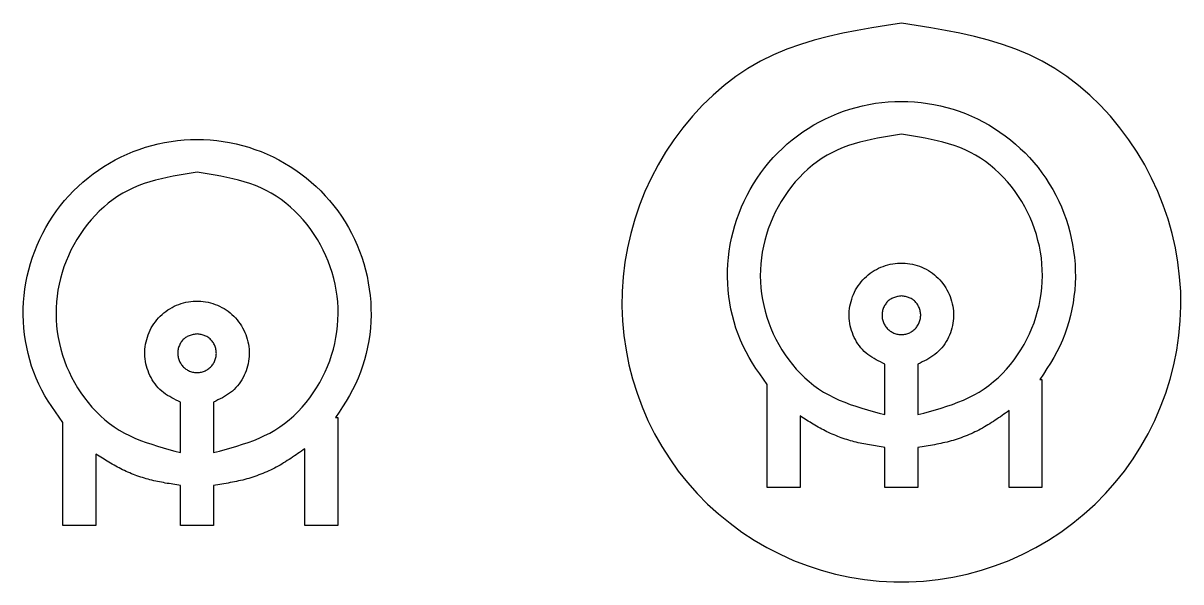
# Model space of a CAD drawing. Extents: x 94.2 to 110.9, y 183.9 to 225.2.
# Drawn here: x 94.26 to 110.83, y 217.22 to 225.22 of the extents above; entities that cross this region are included whole.
import ezdxf

# ---------------------------------------------------------------- set-up
doc = ezdxf.new("R2010")
doc.units = 0
doc.layers.add('CALQUE_1', color=7, linetype='CONTINUOUS')

msp = doc.modelspace()

# ---------------------------------------------------------------- linework, layer by layer
at = {"layer": 'CALQUE_1', "color": 7}
for points in [[(106.828, 225.216), (106.617, 225.182), (106.406, 225.148), (106.197, 225.111), (105.989, 225.07), (105.784, 225.024), (105.581, 224.972), (105.382, 224.911), (105.187, 224.842), (104.997, 224.762), (104.812, 224.671), (104.632, 224.567), (104.459, 224.451), (104.292, 224.324), (104.133, 224.186), (103.98, 224.039), (103.836, 223.883), (103.7, 223.718), (103.573, 223.547), (103.454, 223.369), (103.346, 223.185), (103.247, 222.997), (103.158, 222.804), (103.08, 222.608), (103.011, 222.408), (102.954, 222.205), (102.907, 222), (102.87, 221.792), (102.845, 221.583), (102.831, 221.374), (102.828, 221.163), (102.837, 220.952), (102.856, 220.742), (102.887, 220.534), (102.929, 220.326), (102.981, 220.122), (103.044, 219.92), (103.118, 219.722), (103.201, 219.527), (103.295, 219.338), (103.399, 219.154), (103.512, 218.976), (103.635, 218.804), (103.767, 218.639), (103.907, 218.481), (104.055, 218.331), (104.211, 218.189), (104.375, 218.055), (104.545, 217.93), (104.721, 217.814), (104.903, 217.708), (105.091, 217.612), (105.284, 217.525), (105.481, 217.449), (105.682, 217.384), (105.886, 217.329), (106.092, 217.284), (106.301, 217.251), (106.511, 217.228), (106.722, 217.217), (106.933, 217.217), (107.144, 217.228), (107.354, 217.251), (107.563, 217.284), (107.769, 217.329), (107.973, 217.384), (108.174, 217.449), (108.371, 217.525), (108.564, 217.612), (108.752, 217.708), (108.934, 217.814), (109.111, 217.93), (109.281, 218.055), (109.444, 218.189), (109.6, 218.331), (109.748, 218.481), (109.888, 218.639), (110.02, 218.804), (110.143, 218.976), (110.256, 219.154), (110.36, 219.338), (110.454, 219.527), (110.538, 219.721), (110.611, 219.92), (110.674, 220.121), (110.727, 220.326), (110.768, 220.533), (110.799, 220.742), (110.819, 220.952), (110.827, 221.163), (110.825, 221.373), (110.81, 221.583), (110.785, 221.792), (110.749, 221.999), (110.702, 222.205), (110.644, 222.408), (110.576, 222.608), (110.497, 222.804), (110.409, 222.997), (110.31, 223.185), (110.201, 223.369), (110.083, 223.547), (109.955, 223.718), (109.819, 223.882), (109.675, 224.039), (109.523, 224.186), (109.363, 224.324), (109.197, 224.451), (109.023, 224.567), (108.844, 224.671), (108.659, 224.762), (108.468, 224.842), (108.273, 224.911), (108.074, 224.972), (107.872, 225.024), (107.666, 225.07), (107.459, 225.111), (107.249, 225.148), (107.039, 225.182), (106.828, 225.216)], [(104.908, 220.042), (104.853, 220.118), (104.8, 220.194), (104.747, 220.27), (104.697, 220.348), (104.649, 220.427), (104.604, 220.508), (104.562, 220.591), (104.525, 220.676), (104.49, 220.762), (104.46, 220.85), (104.433, 220.939), (104.409, 221.029), (104.389, 221.12), (104.372, 221.211), (104.358, 221.303), (104.348, 221.395), (104.342, 221.488), (104.339, 221.58), (104.339, 221.673), (104.344, 221.767), (104.352, 221.86), (104.363, 221.953), (104.378, 222.045), (104.396, 222.137), (104.418, 222.228), (104.443, 222.319), (104.472, 222.408), (104.504, 222.497), (104.539, 222.584), (104.577, 222.669), (104.619, 222.754), (104.664, 222.836), (104.711, 222.917), (104.762, 222.996), (104.816, 223.073), (104.873, 223.147), (104.932, 223.22), (104.994, 223.29), (105.059, 223.358), (105.126, 223.423), (105.195, 223.486), (105.267, 223.546), (105.341, 223.603), (105.417, 223.658), (105.496, 223.709), (105.576, 223.758), (105.657, 223.803), (105.741, 223.846), (105.826, 223.885), (105.913, 223.921), (106, 223.954), (106.089, 223.983), (106.179, 224.009), (106.27, 224.032), (106.362, 224.052), (106.455, 224.068), (106.548, 224.08), (106.641, 224.089), (106.734, 224.094), (106.828, 224.096), (106.922, 224.094), (107.015, 224.089), (107.109, 224.08), (107.202, 224.067), (107.294, 224.051), (107.386, 224.032), (107.477, 224.009), (107.567, 223.983), (107.656, 223.954), (107.744, 223.921), (107.83, 223.885), (107.915, 223.846), (107.999, 223.803), (108.081, 223.758), (108.161, 223.709), (108.239, 223.657), (108.315, 223.603), (108.389, 223.546), (108.461, 223.485), (108.53, 223.423), (108.597, 223.357), (108.662, 223.29), (108.724, 223.22), (108.784, 223.147), (108.84, 223.072), (108.894, 222.996), (108.945, 222.917), (108.993, 222.836), (109.037, 222.754), (109.079, 222.669), (109.117, 222.584), (109.153, 222.497), (109.184, 222.408), (109.213, 222.319), (109.238, 222.228), (109.26, 222.137), (109.278, 222.045), (109.293, 221.953), (109.305, 221.86), (109.313, 221.767), (109.317, 221.674), (109.318, 221.58), (109.315, 221.488), (109.308, 221.395), (109.298, 221.303), (109.285, 221.211), (109.268, 221.12), (109.248, 221.029), (109.224, 220.939), (109.197, 220.85), (109.166, 220.762), (109.132, 220.676), (109.094, 220.591), (109.053, 220.509), (109.008, 220.428), (108.96, 220.348), (108.911, 220.27), (108.86, 220.192), (108.808, 220.115)], [(94.828, 219.498), (94.773, 219.573), (94.72, 219.649), (94.667, 219.726), (94.617, 219.803), (94.568, 219.882), (94.524, 219.963), (94.482, 220.046), (94.444, 220.131), (94.41, 220.217), (94.38, 220.305), (94.353, 220.394), (94.329, 220.484), (94.309, 220.575), (94.292, 220.666), (94.278, 220.758), (94.268, 220.85), (94.262, 220.943), (94.259, 221.036), (94.259, 221.129), (94.264, 221.222), (94.272, 221.315), (94.283, 221.408), (94.298, 221.5), (94.316, 221.592), (94.338, 221.684), (94.363, 221.774), (94.392, 221.864), (94.424, 221.952), (94.459, 222.039), (94.497, 222.125), (94.539, 222.209), (94.583, 222.292), (94.631, 222.372), (94.682, 222.451), (94.736, 222.528), (94.793, 222.603), (94.852, 222.675), (94.914, 222.745), (94.979, 222.813), (95.046, 222.878), (95.115, 222.941), (95.187, 223.001), (95.261, 223.058), (95.337, 223.113), (95.415, 223.165), (95.495, 223.213), (95.577, 223.259), (95.661, 223.301), (95.746, 223.34), (95.833, 223.376), (95.92, 223.409), (96.009, 223.439), (96.099, 223.465), (96.19, 223.488), (96.282, 223.507), (96.375, 223.523), (96.467, 223.535), (96.561, 223.544), (96.654, 223.55), (96.748, 223.552), (96.842, 223.55), (96.935, 223.544), (97.029, 223.535), (97.121, 223.523), (97.214, 223.507), (97.306, 223.487), (97.397, 223.465), (97.487, 223.438), (97.576, 223.409), (97.663, 223.376), (97.75, 223.34), (97.835, 223.301), (97.919, 223.259), (98, 223.213), (98.081, 223.164), (98.159, 223.113), (98.235, 223.058), (98.309, 223.001), (98.381, 222.941), (98.45, 222.878), (98.517, 222.813), (98.582, 222.745), (98.644, 222.675), (98.703, 222.602), (98.76, 222.528), (98.814, 222.451), (98.865, 222.372), (98.913, 222.292), (98.957, 222.209), (98.999, 222.125), (99.037, 222.039), (99.072, 221.952), (99.104, 221.863), (99.133, 221.774), (99.158, 221.684), (99.18, 221.592), (99.198, 221.5), (99.213, 221.408), (99.225, 221.315), (99.233, 221.222), (99.237, 221.129), (99.238, 221.036), (99.235, 220.943), (99.228, 220.85), (99.218, 220.758), (99.205, 220.666), (99.188, 220.575), (99.168, 220.484), (99.144, 220.394), (99.117, 220.305), (99.086, 220.218), (99.052, 220.131), (99.014, 220.047), (98.973, 219.964), (98.928, 219.883), (98.88, 219.804), (98.831, 219.725), (98.78, 219.648), (98.728, 219.57)], [(106.828, 223.626), (106.742, 223.613), (106.656, 223.599), (106.571, 223.584), (106.486, 223.569), (106.402, 223.552), (106.318, 223.533), (106.235, 223.512), (106.154, 223.489), (106.073, 223.464), (105.994, 223.435), (105.917, 223.402), (105.841, 223.366), (105.767, 223.326), (105.695, 223.282), (105.625, 223.234), (105.557, 223.182), (105.491, 223.127), (105.428, 223.068), (105.368, 223.007), (105.31, 222.942), (105.254, 222.876), (105.202, 222.806), (105.153, 222.735), (105.106, 222.661), (105.063, 222.586), (105.023, 222.509), (104.986, 222.431), (104.953, 222.351), (104.923, 222.27), (104.896, 222.189), (104.873, 222.106), (104.853, 222.022), (104.837, 221.938), (104.825, 221.854), (104.816, 221.769), (104.811, 221.683), (104.809, 221.598), (104.812, 221.513), (104.818, 221.427), (104.827, 221.342), (104.841, 221.258), (104.858, 221.174), (104.878, 221.091), (104.902, 221.008), (104.93, 220.927), (104.961, 220.847), (104.995, 220.767), (105.033, 220.69), (105.073, 220.613), (105.118, 220.539), (105.165, 220.466), (105.215, 220.396), (105.268, 220.327), (105.324, 220.262), (105.383, 220.199), (105.444, 220.139), (105.508, 220.083), (105.575, 220.029), (105.643, 219.98), (105.714, 219.934), (105.788, 219.893), (105.863, 219.855), (105.939, 219.82), (106.018, 219.788), (106.097, 219.758), (106.178, 219.73), (106.26, 219.705), (106.343, 219.68), (106.426, 219.657), (106.509, 219.634), (106.593, 219.612)], [(107.063, 219.612), (107.147, 219.634), (107.23, 219.657), (107.314, 219.68), (107.396, 219.705), (107.478, 219.73), (107.559, 219.758), (107.638, 219.788), (107.717, 219.82), (107.793, 219.855), (107.869, 219.893), (107.942, 219.934), (108.013, 219.98), (108.081, 220.029), (108.148, 220.083), (108.212, 220.139), (108.273, 220.199), (108.332, 220.262), (108.388, 220.327), (108.441, 220.396), (108.491, 220.466), (108.539, 220.539), (108.583, 220.613), (108.624, 220.69), (108.661, 220.767), (108.695, 220.847), (108.726, 220.927), (108.754, 221.008), (108.778, 221.091), (108.798, 221.174), (108.815, 221.258), (108.829, 221.342), (108.838, 221.427), (108.845, 221.513), (108.847, 221.598), (108.845, 221.683), (108.84, 221.769), (108.831, 221.854), (108.819, 221.938), (108.803, 222.022), (108.783, 222.106), (108.76, 222.189), (108.733, 222.27), (108.703, 222.351), (108.67, 222.431), (108.633, 222.509), (108.593, 222.586), (108.55, 222.661), (108.504, 222.735), (108.454, 222.806), (108.402, 222.876), (108.346, 222.942), (108.288, 223.007), (108.228, 223.068), (108.165, 223.127), (108.099, 223.182), (108.031, 223.234), (107.961, 223.282), (107.889, 223.326), (107.815, 223.366), (107.74, 223.402), (107.662, 223.435), (107.583, 223.464), (107.503, 223.489), (107.421, 223.512), (107.338, 223.533), (107.255, 223.552), (107.17, 223.569), (107.085, 223.584), (107, 223.599), (106.914, 223.613), (106.828, 223.626)], [(96.748, 223.082), (96.662, 223.068), (96.576, 223.054), (96.491, 223.04), (96.406, 223.024), (96.321, 223.007), (96.238, 222.989), (96.155, 222.968), (96.074, 222.945), (95.993, 222.919), (95.914, 222.89), (95.837, 222.858), (95.761, 222.822), (95.687, 222.782), (95.615, 222.737), (95.545, 222.689), (95.477, 222.638), (95.411, 222.582), (95.348, 222.524), (95.288, 222.462), (95.23, 222.398), (95.174, 222.331), (95.122, 222.262), (95.073, 222.19), (95.026, 222.117), (94.983, 222.041), (94.943, 221.964), (94.906, 221.886), (94.873, 221.807), (94.843, 221.726), (94.816, 221.644), (94.793, 221.561), (94.773, 221.478), (94.757, 221.394), (94.745, 221.309), (94.736, 221.224), (94.731, 221.139), (94.729, 221.053), (94.732, 220.968), (94.738, 220.883), (94.747, 220.798), (94.761, 220.713), (94.778, 220.629), (94.798, 220.546), (94.822, 220.464), (94.85, 220.382), (94.881, 220.302), (94.915, 220.223), (94.952, 220.145), (94.993, 220.069), (95.037, 219.994), (95.085, 219.922), (95.135, 219.851), (95.188, 219.783), (95.244, 219.717), (95.303, 219.654), (95.364, 219.595), (95.428, 219.538), (95.495, 219.485), (95.563, 219.435), (95.634, 219.39), (95.708, 219.348), (95.783, 219.31), (95.859, 219.275), (95.938, 219.243), (96.017, 219.213), (96.098, 219.186), (96.18, 219.16), (96.262, 219.136), (96.346, 219.112), (96.429, 219.09), (96.513, 219.067)], [(96.983, 219.067), (97.067, 219.09), (97.15, 219.112), (97.234, 219.136), (97.316, 219.16), (97.398, 219.186), (97.479, 219.213), (97.558, 219.243), (97.637, 219.275), (97.713, 219.31), (97.788, 219.348), (97.862, 219.39), (97.933, 219.435), (98.001, 219.485), (98.068, 219.538), (98.132, 219.595), (98.193, 219.654), (98.252, 219.717), (98.308, 219.783), (98.361, 219.851), (98.411, 219.922), (98.459, 219.994), (98.503, 220.069), (98.544, 220.145), (98.581, 220.223), (98.615, 220.302), (98.646, 220.382), (98.674, 220.464), (98.698, 220.546), (98.718, 220.629), (98.735, 220.713), (98.749, 220.798), (98.758, 220.883), (98.764, 220.968), (98.767, 221.053), (98.765, 221.139), (98.76, 221.224), (98.751, 221.309), (98.739, 221.394), (98.723, 221.478), (98.703, 221.561), (98.68, 221.644), (98.653, 221.726), (98.623, 221.807), (98.59, 221.886), (98.553, 221.964), (98.513, 222.041), (98.47, 222.117), (98.423, 222.19), (98.374, 222.262), (98.322, 222.331), (98.266, 222.398), (98.208, 222.462), (98.148, 222.524), (98.085, 222.582), (98.019, 222.638), (97.951, 222.689), (97.881, 222.737), (97.809, 222.782), (97.735, 222.822), (97.659, 222.858), (97.582, 222.89), (97.503, 222.919), (97.422, 222.945), (97.341, 222.968), (97.258, 222.989), (97.175, 223.007), (97.09, 223.024), (97.005, 223.04), (96.92, 223.054), (96.834, 223.068), (96.748, 223.082)], [(106.593, 220.335), (106.561, 220.35), (106.529, 220.365), (106.497, 220.381), (106.466, 220.397), (106.436, 220.414), (106.406, 220.432), (106.377, 220.451), (106.349, 220.472), (106.322, 220.493), (106.296, 220.517), (106.271, 220.542), (106.248, 220.568), (106.226, 220.596), (106.206, 220.625), (106.187, 220.655), (106.169, 220.686), (106.153, 220.717), (106.139, 220.749), (106.126, 220.782), (106.114, 220.816), (106.105, 220.849), (106.096, 220.884), (106.09, 220.918), (106.085, 220.953), (106.082, 220.988), (106.08, 221.023), (106.081, 221.058), (106.082, 221.094), (106.086, 221.129), (106.091, 221.164), (106.098, 221.198), (106.107, 221.233), (106.117, 221.266), (106.129, 221.3), (106.142, 221.333), (106.157, 221.365), (106.173, 221.396), (106.191, 221.427), (106.211, 221.456), (106.231, 221.485), (106.253, 221.513), (106.277, 221.539), (106.301, 221.565), (106.327, 221.589), (106.354, 221.612), (106.381, 221.634), (106.41, 221.654), (106.44, 221.673), (106.471, 221.691), (106.502, 221.707), (106.534, 221.721), (106.567, 221.734), (106.601, 221.746), (106.634, 221.756), (106.669, 221.764), (106.704, 221.771), (106.739, 221.776), (106.774, 221.779), (106.809, 221.781), (106.844, 221.781), (106.88, 221.78), (106.915, 221.776), (106.95, 221.771), (106.985, 221.765), (107.019, 221.756), (107.053, 221.746), (107.086, 221.735), (107.119, 221.722), (107.151, 221.708), (107.183, 221.692), (107.214, 221.674), (107.243, 221.655), (107.272, 221.635), (107.3, 221.613), (107.327, 221.59), (107.353, 221.566), (107.377, 221.54), (107.4, 221.514), (107.422, 221.486), (107.443, 221.457), (107.462, 221.428), (107.48, 221.397), (107.497, 221.366), (107.512, 221.334), (107.525, 221.301), (107.537, 221.268), (107.547, 221.234), (107.556, 221.199), (107.563, 221.165), (107.568, 221.13), (107.572, 221.095), (107.574, 221.06), (107.574, 221.024), (107.573, 220.989), (107.569, 220.954), (107.565, 220.919), (107.558, 220.885), (107.55, 220.851), (107.54, 220.817), (107.529, 220.783), (107.516, 220.751), (107.502, 220.718), (107.486, 220.687), (107.468, 220.656), (107.449, 220.626), (107.429, 220.597), (107.407, 220.569), (107.384, 220.543), (107.36, 220.518), (107.334, 220.494), (107.307, 220.472), (107.279, 220.451), (107.25, 220.432), (107.22, 220.414), (107.19, 220.397), (107.159, 220.381), (107.127, 220.365), (107.095, 220.35), (107.063, 220.335)], [(96.513, 219.79), (96.481, 219.805), (96.449, 219.82), (96.417, 219.836), (96.386, 219.852), (96.356, 219.869), (96.326, 219.887), (96.297, 219.906), (96.269, 219.927), (96.242, 219.949), (96.216, 219.972), (96.191, 219.997), (96.168, 220.024), (96.146, 220.051), (96.126, 220.08), (96.107, 220.11), (96.089, 220.141), (96.073, 220.173), (96.059, 220.205), (96.046, 220.238), (96.034, 220.271), (96.024, 220.305), (96.016, 220.339), (96.01, 220.374), (96.005, 220.408), (96.002, 220.443), (96, 220.479), (96, 220.514), (96.002, 220.549), (96.006, 220.584), (96.011, 220.619), (96.018, 220.654), (96.027, 220.688), (96.037, 220.722), (96.049, 220.755), (96.062, 220.788), (96.077, 220.82), (96.093, 220.852), (96.111, 220.882), (96.131, 220.912), (96.151, 220.94), (96.173, 220.968), (96.197, 220.995), (96.221, 221.02), (96.247, 221.044), (96.274, 221.067), (96.301, 221.089), (96.33, 221.109), (96.36, 221.128), (96.391, 221.146), (96.422, 221.162), (96.454, 221.177), (96.487, 221.19), (96.521, 221.201), (96.554, 221.211), (96.589, 221.22), (96.624, 221.226), (96.658, 221.231), (96.694, 221.235), (96.729, 221.237), (96.764, 221.237), (96.8, 221.235), (96.835, 221.232), (96.87, 221.227), (96.905, 221.22), (96.939, 221.212), (96.973, 221.202), (97.006, 221.19), (97.039, 221.177), (97.071, 221.163), (97.103, 221.147), (97.134, 221.129), (97.163, 221.11), (97.192, 221.09), (97.22, 221.068), (97.247, 221.045), (97.273, 221.021), (97.297, 220.996), (97.32, 220.969), (97.342, 220.941), (97.363, 220.913), (97.382, 220.883), (97.4, 220.853), (97.417, 220.821), (97.432, 220.789), (97.445, 220.756), (97.457, 220.723), (97.467, 220.689), (97.476, 220.655), (97.483, 220.62), (97.488, 220.585), (97.492, 220.55), (97.494, 220.515), (97.494, 220.48), (97.492, 220.445), (97.489, 220.41), (97.485, 220.375), (97.478, 220.34), (97.47, 220.306), (97.46, 220.272), (97.449, 220.239), (97.436, 220.206), (97.422, 220.174), (97.406, 220.142), (97.388, 220.111), (97.369, 220.081), (97.349, 220.052), (97.327, 220.025), (97.304, 219.998), (97.28, 219.973), (97.254, 219.949), (97.227, 219.927), (97.199, 219.907), (97.17, 219.888), (97.14, 219.87), (97.11, 219.853), (97.079, 219.836), (97.047, 219.821), (97.015, 219.805), (96.983, 219.79)], [(106.828, 221.311), (106.813, 221.309), (106.799, 221.306), (106.784, 221.304), (106.77, 221.301), (106.756, 221.298), (106.742, 221.294), (106.728, 221.29), (106.715, 221.285), (106.701, 221.28), (106.689, 221.274), (106.676, 221.266), (106.664, 221.258), (106.653, 221.25), (106.641, 221.24), (106.631, 221.23), (106.621, 221.219), (106.611, 221.208), (106.603, 221.196), (106.594, 221.184), (106.587, 221.171), (106.58, 221.158), (106.574, 221.145), (106.568, 221.131), (106.563, 221.118), (106.559, 221.104), (106.556, 221.089), (106.554, 221.075), (106.552, 221.061), (106.551, 221.046), (106.551, 221.031), (106.551, 221.017), (106.552, 221.002), (106.555, 220.988), (106.557, 220.974), (106.561, 220.959), (106.565, 220.946), (106.571, 220.932), (106.576, 220.918), (106.583, 220.905), (106.59, 220.892), (106.598, 220.88), (106.606, 220.868), (106.615, 220.857), (106.625, 220.846), (106.635, 220.835), (106.646, 220.825), (106.657, 220.816), (106.669, 220.807), (106.681, 220.799), (106.694, 220.792), (106.706, 220.785), (106.72, 220.779), (106.733, 220.774), (106.747, 220.769), (106.761, 220.765), (106.776, 220.762), (106.79, 220.76), (106.805, 220.758), (106.819, 220.757), (106.834, 220.757), (106.848, 220.758), (106.863, 220.759), (106.877, 220.762), (106.892, 220.765), (106.906, 220.768), (106.92, 220.773), (106.933, 220.778), (106.947, 220.784), (106.959, 220.791), (106.972, 220.798), (106.984, 220.806), (106.996, 220.815), (107.007, 220.824), (107.018, 220.834), (107.028, 220.845), (107.038, 220.855), (107.047, 220.867), (107.056, 220.879), (107.063, 220.891), (107.071, 220.904), (107.077, 220.917), (107.083, 220.93), (107.088, 220.944), (107.093, 220.958), (107.096, 220.972), (107.099, 220.986), (107.102, 221.001), (107.103, 221.015), (107.104, 221.03), (107.104, 221.044), (107.103, 221.059), (107.101, 221.073), (107.098, 221.088), (107.095, 221.102), (107.091, 221.116), (107.087, 221.13), (107.081, 221.143), (107.075, 221.157), (107.068, 221.17), (107.061, 221.183), (107.053, 221.195), (107.044, 221.207), (107.035, 221.218), (107.025, 221.229), (107.014, 221.239), (107.003, 221.249), (106.992, 221.258), (106.98, 221.266), (106.967, 221.273), (106.955, 221.279), (106.941, 221.285), (106.928, 221.29), (106.914, 221.294), (106.9, 221.298), (106.886, 221.301), (106.872, 221.304), (106.857, 221.306), (106.843, 221.309), (106.828, 221.311)], [(96.748, 220.766), (96.733, 220.764), (96.719, 220.762), (96.704, 220.759), (96.69, 220.756), (96.676, 220.753), (96.662, 220.75), (96.648, 220.745), (96.635, 220.741), (96.621, 220.735), (96.608, 220.729), (96.596, 220.722), (96.584, 220.714), (96.572, 220.705), (96.561, 220.696), (96.551, 220.685), (96.541, 220.675), (96.531, 220.663), (96.522, 220.652), (96.514, 220.639), (96.507, 220.627), (96.5, 220.614), (96.494, 220.6), (96.488, 220.587), (96.483, 220.573), (96.479, 220.559), (96.476, 220.545), (96.473, 220.53), (96.472, 220.516), (96.471, 220.501), (96.471, 220.487), (96.471, 220.472), (96.472, 220.458), (96.475, 220.443), (96.477, 220.429), (96.481, 220.415), (96.485, 220.401), (96.49, 220.387), (96.496, 220.374), (96.503, 220.361), (96.51, 220.348), (96.518, 220.336), (96.526, 220.324), (96.535, 220.312), (96.545, 220.301), (96.555, 220.291), (96.566, 220.281), (96.577, 220.272), (96.589, 220.263), (96.601, 220.255), (96.613, 220.247), (96.626, 220.241), (96.64, 220.234), (96.653, 220.229), (96.667, 220.224), (96.681, 220.221), (96.696, 220.217), (96.71, 220.215), (96.724, 220.213), (96.739, 220.212), (96.754, 220.212), (96.768, 220.213), (96.783, 220.215), (96.797, 220.217), (96.811, 220.22), (96.826, 220.224), (96.839, 220.228), (96.853, 220.234), (96.866, 220.24), (96.879, 220.246), (96.892, 220.254), (96.904, 220.262), (96.916, 220.27), (96.927, 220.28), (96.938, 220.289), (96.948, 220.3), (96.958, 220.311), (96.967, 220.322), (96.976, 220.334), (96.983, 220.346), (96.991, 220.359), (96.997, 220.372), (97.003, 220.386), (97.008, 220.399), (97.013, 220.413), (97.016, 220.427), (97.019, 220.442), (97.021, 220.456), (97.023, 220.471), (97.024, 220.485), (97.023, 220.5), (97.023, 220.514), (97.021, 220.529), (97.018, 220.543), (97.015, 220.557), (97.011, 220.571), (97.007, 220.585), (97.001, 220.599), (96.995, 220.612), (96.988, 220.625), (96.981, 220.638), (96.973, 220.65), (96.964, 220.662), (96.955, 220.674), (96.945, 220.684), (96.934, 220.695), (96.923, 220.704), (96.912, 220.713), (96.9, 220.721), (96.887, 220.728), (96.875, 220.735), (96.861, 220.74), (96.848, 220.745), (96.834, 220.749), (96.82, 220.753), (96.806, 220.756), (96.792, 220.759), (96.777, 220.762), (96.763, 220.764), (96.748, 220.766)], [(106.593, 219.612), (106.593, 220.335)], [(107.063, 220.335), (107.063, 219.612)], [(105.378, 219.592), (105.378, 218.569), (104.908, 218.569), (104.908, 220.042)], [(108.84, 220.115), (108.84, 218.569), (108.37, 218.569), (108.37, 219.668)], [(108.808, 220.115), (108.84, 220.115)], [(96.513, 219.067), (96.513, 219.79)], [(96.983, 219.79), (96.983, 219.067)], [(98.76, 219.57), (98.76, 218.025), (98.29, 218.025), (98.29, 219.123)], [(98.728, 219.57), (98.76, 219.57)], [(106.593, 219.142), (106.565, 219.146), (106.537, 219.15), (106.51, 219.155), (106.482, 219.159), (106.455, 219.163), (106.427, 219.167), (106.4, 219.172), (106.372, 219.177), (106.345, 219.182), (106.318, 219.187), (106.29, 219.192), (106.263, 219.197), (106.236, 219.203), (106.209, 219.209), (106.181, 219.216), (106.154, 219.223), (106.127, 219.23), (106.101, 219.237), (106.074, 219.245), (106.047, 219.253), (106.021, 219.262), (105.994, 219.271), (105.968, 219.28), (105.942, 219.29), (105.916, 219.3), (105.89, 219.31), (105.864, 219.32), (105.838, 219.331), (105.813, 219.343), (105.787, 219.354), (105.762, 219.367), (105.737, 219.379), (105.713, 219.392), (105.688, 219.405), (105.664, 219.418), (105.639, 219.431), (105.615, 219.445), (105.591, 219.459), (105.567, 219.474), (105.543, 219.488), (105.52, 219.503), (105.496, 219.517), (105.472, 219.532), (105.449, 219.547), (105.425, 219.562), (105.402, 219.577), (105.378, 219.592)], [(108.37, 219.668), (108.345, 219.651), (108.32, 219.633), (108.295, 219.616), (108.27, 219.598), (108.245, 219.581), (108.22, 219.564), (108.195, 219.547), (108.17, 219.53), (108.144, 219.513), (108.119, 219.497), (108.093, 219.481), (108.067, 219.465), (108.041, 219.449), (108.015, 219.434), (107.989, 219.419), (107.962, 219.404), (107.935, 219.39), (107.908, 219.376), (107.881, 219.363), (107.853, 219.35), (107.826, 219.337), (107.798, 219.325), (107.77, 219.314), (107.741, 219.302), (107.713, 219.291), (107.684, 219.281), (107.656, 219.271), (107.627, 219.261), (107.598, 219.252), (107.569, 219.243), (107.54, 219.235), (107.51, 219.227), (107.481, 219.219), (107.451, 219.212), (107.422, 219.205), (107.392, 219.199), (107.362, 219.193), (107.333, 219.187), (107.303, 219.181), (107.273, 219.176), (107.243, 219.171), (107.213, 219.166), (107.183, 219.161), (107.153, 219.156), (107.123, 219.151), (107.093, 219.147), (107.063, 219.142)], [(95.298, 219.047), (95.298, 218.025), (94.828, 218.025), (94.828, 219.498)], [(96.513, 218.598), (96.485, 218.602), (96.457, 218.606), (96.43, 218.61), (96.402, 218.614), (96.375, 218.618), (96.347, 218.623), (96.32, 218.627), (96.292, 218.632), (96.265, 218.637), (96.237, 218.642), (96.21, 218.647), (96.183, 218.653), (96.156, 218.659), (96.128, 218.665), (96.101, 218.671), (96.074, 218.678), (96.047, 218.685), (96.021, 218.693), (95.994, 218.7), (95.967, 218.709), (95.941, 218.717), (95.914, 218.726), (95.888, 218.735), (95.862, 218.745), (95.836, 218.755), (95.81, 218.765), (95.784, 218.776), (95.758, 218.787), (95.733, 218.798), (95.707, 218.81), (95.682, 218.822), (95.657, 218.834), (95.633, 218.847), (95.608, 218.86), (95.583, 218.873), (95.559, 218.887), (95.535, 218.901), (95.511, 218.915), (95.487, 218.929), (95.463, 218.943), (95.439, 218.958), (95.416, 218.973), (95.392, 218.987), (95.369, 219.002), (95.345, 219.017), (95.322, 219.032), (95.298, 219.047)], [(98.29, 219.123), (98.265, 219.106), (98.24, 219.088), (98.215, 219.071), (98.19, 219.054), (98.165, 219.036), (98.14, 219.019), (98.115, 219.002), (98.09, 218.985), (98.064, 218.969), (98.039, 218.952), (98.013, 218.936), (97.987, 218.92), (97.961, 218.904), (97.935, 218.889), (97.909, 218.874), (97.882, 218.86), (97.855, 218.846), (97.828, 218.832), (97.801, 218.818), (97.773, 218.805), (97.745, 218.793), (97.718, 218.781), (97.69, 218.769), (97.661, 218.758), (97.633, 218.747), (97.604, 218.736), (97.576, 218.726), (97.547, 218.716), (97.518, 218.707), (97.489, 218.698), (97.46, 218.69), (97.43, 218.682), (97.401, 218.675), (97.371, 218.668), (97.342, 218.661), (97.312, 218.654), (97.282, 218.648), (97.253, 218.642), (97.223, 218.637), (97.193, 218.631), (97.163, 218.626), (97.133, 218.621), (97.103, 218.616), (97.073, 218.612), (97.043, 218.607), (97.013, 218.602), (96.983, 218.598)], [(107.063, 219.142), (107.063, 218.569), (106.593, 218.569), (106.593, 219.142)], [(96.983, 218.598), (96.983, 218.025), (96.513, 218.025), (96.513, 218.598)]]:
    msp.add_lwpolyline(points, dxfattribs=at)

doc.saveas('drawing.dxf')
